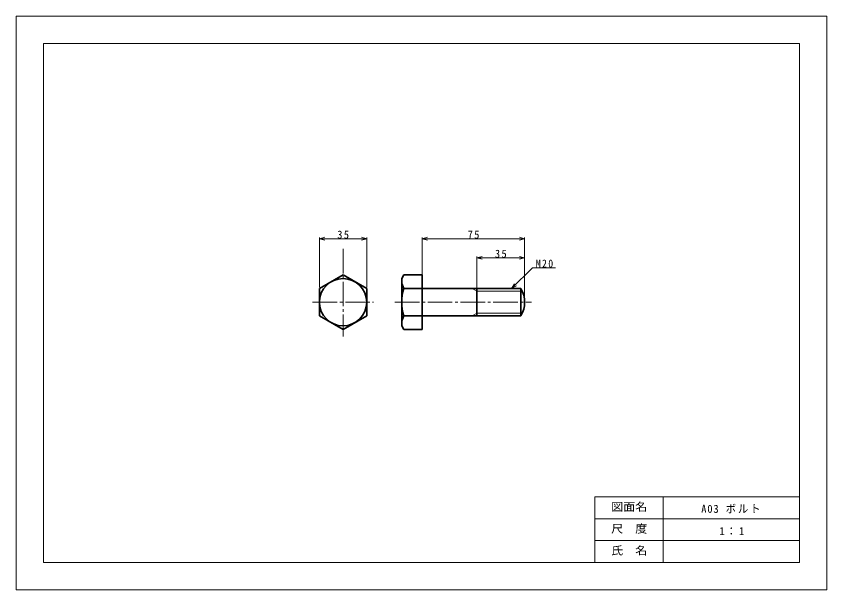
# Model space of a CAD drawing. Units: millimetres, scale not verified. Extents: x -297 to 297, y -210 to 210.
import ezdxf
from ezdxf.enums import TextEntityAlignment as Align

# ---------------------------------------------------------------- set-up
doc = ezdxf.new("R2010")
doc.units = ezdxf.units.MM
doc.header["$LTSCALE"] = 2
doc.linetypes.add('CHAIN2', pattern=[12, 9, -1, 1, -1])
for name, color, linetype, lineweight in [('0-0_中心線', 4, 'CHAIN2', 18), ('0-1_外形線', 7, 'Continuous', 35), ('0-2', 5, 'Continuous', 18), ('0-3_寸法', 1, 'Continuous', 18), ('0-F_表題', 5, 'Continuous', 18)]:
    doc.layers.add(name, color=color, linetype=linetype, lineweight=lineweight)
doc.styles.add('ＭＳ ゴシック', font='')
doc.styles.get('ＭＳ ゴシック').set_extended_font_data('MS Gothic')

msp = doc.modelspace()

# ---------------------------------------------------------------- linework, layer by layer
at = {"layer": '0-0_中心線'}
for p, q in [((-57.477, 39.589), (-57.477, -24.411)), ((-79.797, 0.589), (-35.156, 0.589)), ((-19.434, 0.589), (80.566, 0.589))]:
    msp.add_line(p, q, dxfattribs=at)
at = {"layer": '0-1_外形線'}
for p, q in [((-57.477, 20.589), (-74.797, 10.589)), ((-40.156, 10.589), (-57.477, 20.589)), ((-14.434, 17.91), (-12.887, 20.589)), ((-14.434, 17.91), (-14.434, -16.731)), ((-12.887, 20.589), (0.566, 20.589)), ((0.566, 20.589), (0.566, -19.411)), ((-74.797, 10.589), (-74.797, -9.411)), ((-40.156, -9.411), (-40.156, 10.589)), ((-12.887, 10.589), (0.566, 10.589)), ((0.566, 10.589), (72.887, 10.589)), ((40.566, 10.589), (40.566, -9.411)), ((72.887, 10.589), (72.887, -9.411)), ((-74.797, -9.411), (-57.477, -19.411)), ((-57.477, -19.411), (-40.156, -9.411)), ((-12.887, -9.411), (0.566, -9.411)), ((0.566, -9.411), (72.887, -9.411)), ((-14.434, -16.731), (-12.887, -19.411)), ((-12.887, -19.411), (0.566, -19.411))]:
    msp.add_line(p, q, dxfattribs=at)
msp.add_circle((-57.477, 0.589), 17.32, dxfattribs=at)
for centre, radius, start, end in [((-5.58, 15.589), 8.854, 180, 214.38425), ((18.66, 0.589), 33.094, 162.41205, 197.58795), ((55.566, 0.589), 20, 330, 30), ((-5.58, -14.411), 8.854, 145.61575, 180)]:
    msp.add_arc(centre, radius, start, end, dxfattribs=at)
at = {"layer": '0-2'}
for p, q in [((40.566, 8.589), (37.102, 10.589)), ((40.566, 8.589), (73.896, 8.589)), ((40.566, -7.411), (37.102, -9.411)), ((40.566, -7.411), (73.896, -7.411))]:
    msp.add_line(p, q, dxfattribs=at)
at = {"layer": '0-3_寸法'}
for p, q in [((-74.797, 47.063), (-70.933, 48.098)), ((-74.797, 48.063), (-74.797, 11.589)), ((-40.156, 47.063), (-44.02, 48.098)), ((-40.156, 48.063), (-40.156, 11.589)), ((0.566, 47.063), (4.43, 48.098)), ((0.566, 48.063), (0.566, 20.589)), ((75.566, 47.063), (71.702, 48.098)), ((75.566, 48.063), (75.566, 0.589)), ((-74.797, 47.063), (-40.156, 47.063)), ((-74.797, 47.063), (-70.933, 46.028)), ((-40.156, 47.063), (-44.02, 46.028)), ((0.566, 47.063), (75.566, 47.063)), ((0.566, 47.063), (4.43, 46.028)), ((75.566, 47.063), (71.702, 46.028)), ((40.566, 33.063), (44.43, 34.098)), ((40.566, 34.063), (40.566, 10.589)), ((40.566, 33.063), (75.566, 33.063)), ((40.566, 33.063), (44.43, 32.028)), ((75.566, 33.063), (71.702, 34.098)), ((75.566, 33.063), (71.702, 32.028)), ((75.566, 34.063), (75.566, 0.589)), ((66.053, 10.589), (81.321, 25.857)), ((81.321, 25.857), (98.279, 25.857)), ((66.053, 10.589), (68.053, 14.053)), ((66.053, 10.589), (69.517, 12.589))]:
    msp.add_line(p, q, dxfattribs=at)
at = {"layer": '0-F_表題'}
for p, q in [((-297, 210), (297, 210)), ((-297, -210), (-297, 210)), ((-277, 190), (277, 190)), ((-277, -190), (-277, 190)), ((277, 190), (277, -190)), ((127, -142), (127, -190)), ((277, -142), (127, -142)), ((177, -142), (177, -190)), ((277, -158), (127, -158)), ((277, -174), (127, -174)), ((277, -190), (-277, -190))]:
    msp.add_line(p, q, dxfattribs=at)
msp.add_lwpolyline([(297, 210), (297, -210), (-297, -210)], dxfattribs=at)

# ---------------------------------------------------------------- texts
at = {"layer": '0-3_寸法', "color": 7, "char_height": 5.865, "attachment_point": 7, "style": 'ＭＳ ゴシック'}
for s, insert in [('\\T1.27;\\W0.95;35', (-61.727, 47.063)), ('\\T1.27;\\W0.95;75', (33.816, 47.063)), ('\\T1.27;\\W0.95;35', (53.816, 33.063)), ('\\T1.27;\\W0.9;M20', (83.765, 25.857))]:
    msp.add_mtext(s, dxfattribs=dict(at, insert=insert))
at = {"layer": '0-F_表題', "color": 7, "style": 'ＭＳ ゴシック', "width": 1.1}
for s, p in [('図面名', (139, -154)), ('尺\u3000度', (139, -170)), ('氏\u3000名', (139, -186))]:
    msp.add_text(s, height=5.865, dxfattribs=at).set_placement(p, align=Align.BOTTOM_LEFT)
at = {"layer": '0-F_表題', "color": 7, "char_height": 5.865, "attachment_point": 7, "style": 'ＭＳ ゴシック'}
for s, insert in [('\\T1.18;\\W0.95;A03\\~ボルト', (205, -154)), ('\\T1.19;1：1', (218.25, -170))]:
    msp.add_mtext(s, dxfattribs=dict(at, insert=insert))

doc.saveas('drawing.dxf')
